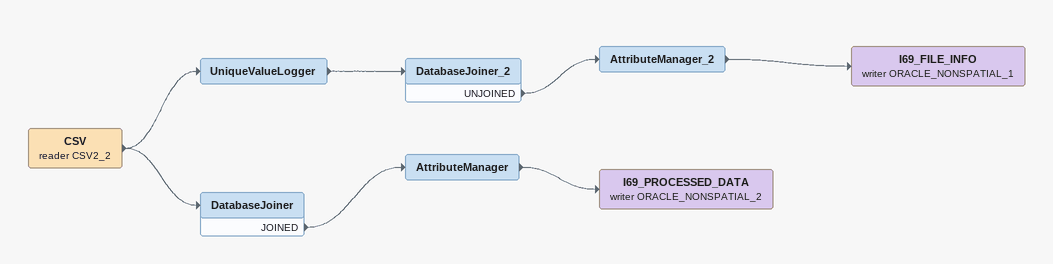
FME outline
CSV (reader CSV2_2)
    -> UniqueValueLogger
    -> DatabaseJoiner
UniqueValueLogger
    -> DatabaseJoiner_2
DatabaseJoiner_2
    UNJOINED -> AttributeManager_2
AttributeManager_2
    -> I69_FILE_INFO (writer ORACLE_NONSPATIAL_1)
I69_FILE_INFO (writer ORACLE_NONSPATIAL_1)
DatabaseJoiner
    JOINED -> AttributeManager
AttributeManager
    -> I69_PROCESSED_DATA (writer ORACLE_NONSPATIAL_2)
I69_PROCESSED_DATA (writer ORACLE_NONSPATIAL_2)
